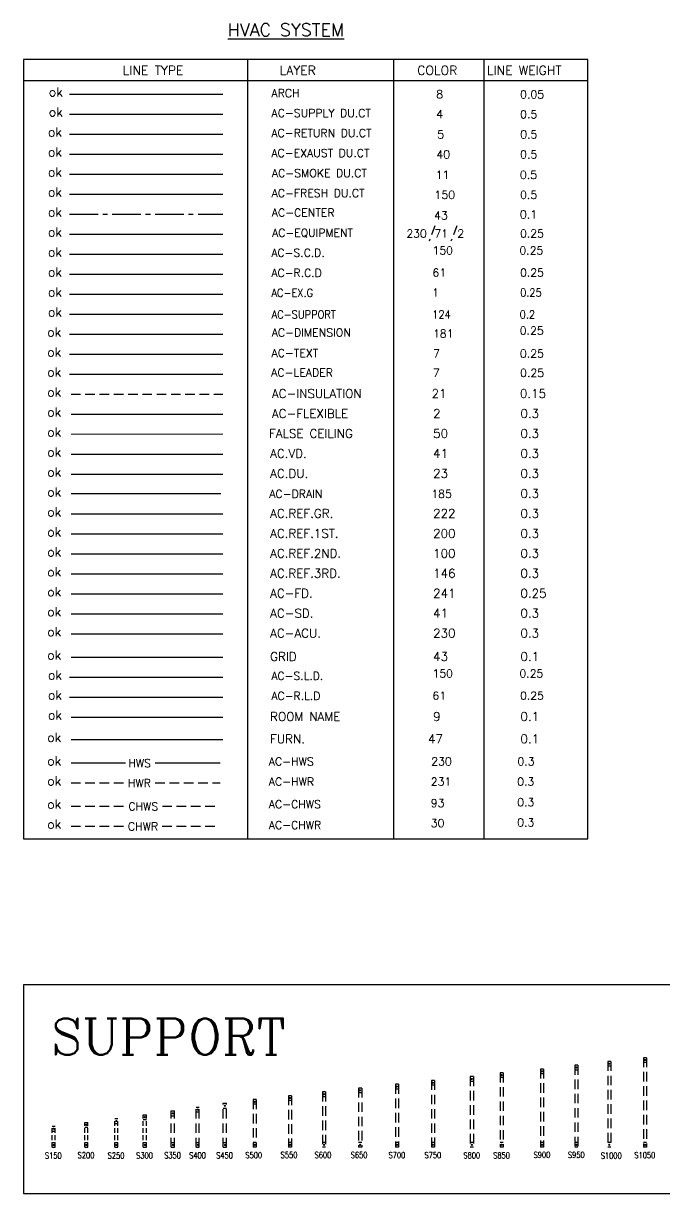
# Model space of a CAD drawing. Extents: x 462150 to 584251, y 35809 to 87318.
# Drawn here: x 534366 to 542781, y 69898 to 85248 of the extents above; entities that cross this region are included whole.
import ezdxf

# ---------------------------------------------------------------- set-up
doc = ezdxf.new("R2010")
doc.units = 0
doc.header["$LTSCALE"] = 500
doc.header["$MEASUREMENT"] = 0
for name, pattern in [('5.1.1 - MP-07 (Studio Details)$0$HIDDEN', [0.375, 0.25, -0.125]), ('CENTER2', [1.125, 0.75, -0.125, 0.125, -0.125]), ('DASHED2', [0.375, 0.25, -0.125]), ('HIDDEN', [0.375, 0.25, -0.125]), ('HIDDEN2', [4.7625, 3.175, -1.5875])]:
    doc.linetypes.add(name, pattern=pattern)
for name, color, linetype in [('AC-ACU.', 230, 'Continuous'), ('AC-CENTR', 43, 'CENTER2'), ('AC-CHWR', 30, 'DASHED2'), ('AC-CHWS', 93, 'DASHED2'), ('AC-DIMENSION', 181, 'Continuous'), ('AC-DRAIN', 185, 'Continuous'), ('AC-DUCT RETURN', 5, 'Continuous'), ('AC-EQUIPMENT', 230, 'Continuous'), ('AC-EX.G', 2, 'Continuous'), ('AC-EXAUST DUCT', 40, 'Continuous'), ('AC-FAN COIL', 230, 'Continuous'), ('AC-FD.', 241, 'Continuous'), ('AC-FLEXIBLE', 2, 'Continuous'), ('AC-FRESH DUCT', 150, 'Continuous'), ('AC-HWR', 231, '5.1.1 - MP-07 (Studio Details)$0$HIDDEN'), ('AC-HWS', 230, 'Continuous'), ('AC-INSULATION', 21, 'DASHED2'), ('AC-LEADER', 7, 'Continuous'), ('AC-R.C.D', 61, 'Continuous'), ('AC-S.C.D.', 150, 'Continuous'), ('AC-SMOKE DUCT', 11, 'Continuous'), ('AC-SUPPLY CELING DIFFUSER', 150, 'Continuous'), ('AC-SUPPLY DUCT', 4, 'Continuous'), ('AC-SUPPORT', 124, 'Continuous'), ('AC-TEXT', 7, 'Continuous'), ('AC.DU.', 23, 'Continuous'), ('AC.REF.1ST.', 200, 'Continuous'), ('AC.REF.2ND.', 100, 'Continuous'), ('AC.REF.3RD.', 146, 'Continuous'), ('AC.REF.GR.', 222, 'Continuous'), ('AC.S.D.', 41, 'Continuous'), ('AC.VD.', 41, 'Continuous'), ('arch', 8, 'Continuous'), ('FURN', 47, 'Continuous'), ('GRID', 43, 'Continuous'), ('M_DRAIN', 135, 'Continuous'), ('PL-W-TEXT', 7, 'Continuous'), ('ROOM NAME', 9, 'Continuous')]:
    doc.layers.add(name, color=color, linetype=linetype)
doc.layers.add('false ceiling', color=50, linetype='Continuous', lineweight=20)
doc.styles.add('ac', font='romant.shx', dxfattribs={"height": 0.2})
doc.styles.add('FF-LOOP', font='romanc.shx', dxfattribs={"height": 2})
doc.styles.add('PL-W-TEXT', font='romans.shx', dxfattribs={"height": 0.21})
doc.styles.add('ROMANS', font='romans.shx', dxfattribs={"width": 0.8, "height": 100})

# ---------------------------------------------------------------- blocks, each defined once
blk = doc.blocks.new('S200')
at = {"linetype": 'HIDDEN', "ltscale": 0.5}
for p, q in [((-40, 263), (0, 263)), ((-40, -63), (-40, 263)), ((-40, 200), (0, 200)), ((0, -63), (0, 263)), ((-40, 0), (0, 0)), ((-40, -63), (0, -63))]:
    blk.add_line(p, q, dxfattribs=at)
at = {"linetype": 'HIDDEN', "ltscale": 0.5, "const_width": 14.6}
for points in [[(-20, 224, 1), (-20, 238, 1)], [(-19, -26, -1), (-19, -40, -1)]]:
    blk.add_lwpolyline(points, format="xyb", close=True, dxfattribs=at)
blk = doc.blocks.new('S500')
at = {"layer": 'AC-SUPPORT', "linetype": 'HIDDEN2'}
for p, q in [((0, 563), (-40, 563)), ((0, 500), (-40, 500)), ((0, 0), (-40, 0)), ((0, -63), (-40, -63))]:
    blk.add_line(p, q, dxfattribs=at)
at = {"layer": 'AC-SUPPORT', "linetype": 'HIDDEN'}
for p, q in [((-40, 563), (-40, -63)), ((0, 563), (0, -63))]:
    blk.add_line(p, q, dxfattribs=at)
at = {"layer": 'AC-SUPPORT', "linetype": 'HIDDEN2', "const_width": 14.6}
for points in [[(-21, 526, -1), (-21, 540, -1)], [(-20, -24, 1), (-20, -38, 1)]]:
    blk.add_lwpolyline(points, format="xyb", close=True, dxfattribs=at)
blk = doc.blocks.new('S150')
at = {"linetype": 'HIDDEN', "ltscale": 0.5}
for p, q in [((-40, 213), (0, 213)), ((-40, -63), (-40, 213)), ((0, -63), (0, 213)), ((-40, 150), (0, 150)), ((-40, 0), (0, 0)), ((-40, -63), (0, -63))]:
    blk.add_line(p, q, dxfattribs=at)
at = {"linetype": 'HIDDEN', "ltscale": 0.5, "const_width": 14.6}
for points in [[(-20, 174, 1), (-20, 188, 1)], [(-19, -26, -1), (-19, -40, -1)]]:
    blk.add_lwpolyline(points, format="xyb", close=True, dxfattribs=at)
blk = doc.blocks.new('S250')
at = {"linetype": 'HIDDEN', "ltscale": 0.5}
for p, q in [((-40, 313), (0, 313)), ((-40, -63), (-40, 313)), ((0, -63), (0, 313)), ((-40, 250), (0, 250)), ((-40, 0), (0, 0)), ((-40, -63), (0, -63))]:
    blk.add_line(p, q, dxfattribs=at)
at = {"linetype": 'HIDDEN', "ltscale": 0.5, "const_width": 14.6}
for points in [[(-20, 274, 1), (-20, 288, 1)], [(-19, -26, -1), (-19, -40, -1)]]:
    blk.add_lwpolyline(points, format="xyb", close=True, dxfattribs=at)
blk = doc.blocks.new('S300')
at = {"linetype": 'HIDDEN', "ltscale": 0.5}
for p, q in [((-40, 363), (0, 363)), ((-40, -63), (-40, 363)), ((0, -63), (0, 363)), ((-40, 300), (0, 300)), ((-40, 0), (0, 0)), ((-40, -63), (0, -63))]:
    blk.add_line(p, q, dxfattribs=at)
at = {"linetype": 'HIDDEN', "ltscale": 0.5, "const_width": 14.6}
for points in [[(-20, 324, 1), (-20, 338, 1)], [(-19, -26, -1), (-19, -40, -1)]]:
    blk.add_lwpolyline(points, format="xyb", close=True, dxfattribs=at)
blk = doc.blocks.new('S350')
at = {"layer": 'AC-SUPPORT', "linetype": 'HIDDEN2'}
for p, q in [((-40, 413), (0, 413)), ((-40, 350), (0, 350)), ((-40, 0), (0, 0)), ((-40, -63), (0, -63))]:
    blk.add_line(p, q, dxfattribs=at)
at = {"layer": 'AC-SUPPORT', "linetype": 'HIDDEN'}
for p, q in [((-40, -63), (-40, 413)), ((0, -63), (0, 413))]:
    blk.add_line(p, q, dxfattribs=at)
at = {"layer": 'AC-SUPPORT', "linetype": 'HIDDEN2', "const_width": 14.6}
for points in [[(-20, 374, 1), (-20, 388, 1)], [(-19, -26, -1), (-19, -40, -1)]]:
    blk.add_lwpolyline(points, format="xyb", close=True, dxfattribs=at)
blk = doc.blocks.new('S400')
at = {"layer": 'AC-SUPPORT', "linetype": 'HIDDEN2'}
for p, q in [((-40, 463), (0, 463)), ((-40, 400), (0, 400)), ((-40, 0), (0, 0)), ((-40, -63), (0, -63))]:
    blk.add_line(p, q, dxfattribs=at)
at = {"layer": 'AC-SUPPORT', "linetype": 'HIDDEN'}
for p, q in [((-40, -63), (-40, 463)), ((0, -63), (0, 463))]:
    blk.add_line(p, q, dxfattribs=at)
at = {"layer": 'AC-SUPPORT', "linetype": 'HIDDEN2', "const_width": 14.6}
for points in [[(-20, 424, 1), (-20, 438, 1)], [(-19, -26, -1), (-19, -40, -1)]]:
    blk.add_lwpolyline(points, format="xyb", close=True, dxfattribs=at)
blk = doc.blocks.new('S450')
at = {"layer": 'AC-SUPPORT', "linetype": 'HIDDEN2'}
for p, q in [((-40, 513), (0, 513)), ((-40, 450), (0, 450)), ((-40, 0), (0, 0)), ((-40, -63), (0, -63))]:
    blk.add_line(p, q, dxfattribs=at)
at = {"layer": 'AC-SUPPORT', "linetype": 'HIDDEN'}
for p, q in [((-40, -63), (-40, 513)), ((0, -63), (0, 513))]:
    blk.add_line(p, q, dxfattribs=at)
at = {"layer": 'AC-SUPPORT', "linetype": 'HIDDEN2', "const_width": 14.6}
for points in [[(-20, 474, 1), (-20, 488, 1)], [(-19, -26, -1), (-19, -40, -1)]]:
    blk.add_lwpolyline(points, format="xyb", close=True, dxfattribs=at)
blk = doc.blocks.new('S550')
at = {"layer": 'AC-SUPPORT', "linetype": 'HIDDEN2'}
for p, q in [((0, 613), (-40, 613)), ((0, 550), (-40, 550)), ((0, 0), (-40, 0)), ((0, -63), (-40, -63))]:
    blk.add_line(p, q, dxfattribs=at)
at = {"layer": 'AC-SUPPORT', "linetype": 'HIDDEN'}
for p, q in [((-40, 613), (-40, -63)), ((0, 613), (0, -63))]:
    blk.add_line(p, q, dxfattribs=at)
at = {"layer": 'AC-SUPPORT', "linetype": 'HIDDEN2', "const_width": 14.6}
for points in [[(-21, 576, -1), (-21, 590, -1)], [(-20, -24, 1), (-20, -38, 1)]]:
    blk.add_lwpolyline(points, format="xyb", close=True, dxfattribs=at)
blk = doc.blocks.new('S600')
at = {"layer": 'AC-SUPPORT', "linetype": 'HIDDEN2'}
for p, q in [((0, 663), (-40, 663)), ((0, 600), (-40, 600)), ((0, 0), (-40, 0)), ((0, -63), (-40, -63))]:
    blk.add_line(p, q, dxfattribs=at)
at = {"layer": 'AC-SUPPORT', "linetype": 'HIDDEN'}
for p, q in [((-40, 663), (-40, -63)), ((0, 663), (0, -63))]:
    blk.add_line(p, q, dxfattribs=at)
at = {"layer": 'AC-SUPPORT', "linetype": 'HIDDEN2', "const_width": 14.6}
for points in [[(-21, 626, -1), (-21, 640, -1)], [(-20, -24, 1), (-20, -38, 1)]]:
    blk.add_lwpolyline(points, format="xyb", close=True, dxfattribs=at)
blk = doc.blocks.new('S650')
at = {"layer": 'AC-SUPPORT', "linetype": 'HIDDEN2'}
for p, q in [((0, 713), (-40, 713)), ((0, 650), (-40, 650)), ((0, 0), (-40, 0)), ((0, -63), (-40, -63))]:
    blk.add_line(p, q, dxfattribs=at)
at = {"layer": 'AC-SUPPORT', "linetype": 'HIDDEN'}
for p, q in [((-40, 713), (-40, -63)), ((0, 713), (0, -63))]:
    blk.add_line(p, q, dxfattribs=at)
at = {"layer": 'AC-SUPPORT', "linetype": 'HIDDEN2', "const_width": 14.6}
for points in [[(-21, 676, -1), (-21, 690, -1)], [(-20, -24, 1), (-20, -38, 1)]]:
    blk.add_lwpolyline(points, format="xyb", close=True, dxfattribs=at)
blk = doc.blocks.new('S700')
at = {"layer": 'AC-SUPPORT', "linetype": 'HIDDEN2'}
for p, q in [((0, 763), (-40, 763)), ((0, 700), (-40, 700)), ((0, 0), (-40, 0)), ((0, -63), (-40, -63))]:
    blk.add_line(p, q, dxfattribs=at)
at = {"layer": 'AC-SUPPORT', "linetype": 'HIDDEN'}
for p, q in [((-40, 763), (-40, -63)), ((0, 763), (0, -63))]:
    blk.add_line(p, q, dxfattribs=at)
at = {"layer": 'AC-SUPPORT', "linetype": 'HIDDEN2', "const_width": 14.6}
for points in [[(-21, 726, -1), (-21, 740, -1)], [(-20, -24, 1), (-20, -38, 1)]]:
    blk.add_lwpolyline(points, format="xyb", close=True, dxfattribs=at)
blk = doc.blocks.new('S750')
at = {"layer": 'AC-SUPPORT', "linetype": 'HIDDEN2'}
for p, q in [((0, 813), (-40, 813)), ((0, 750), (-40, 750)), ((0, 0), (-40, 0)), ((0, -63), (-40, -63))]:
    blk.add_line(p, q, dxfattribs=at)
at = {"layer": 'AC-SUPPORT', "linetype": 'HIDDEN'}
for p, q in [((-40, 813), (-40, -63)), ((0, 813), (0, -63))]:
    blk.add_line(p, q, dxfattribs=at)
at = {"layer": 'AC-SUPPORT', "linetype": 'HIDDEN2', "const_width": 14.6}
for points in [[(-21, 776, -1), (-21, 790, -1)], [(-20, -24, 1), (-20, -38, 1)]]:
    blk.add_lwpolyline(points, format="xyb", close=True, dxfattribs=at)
blk = doc.blocks.new('S800')
at = {"layer": 'AC-SUPPORT', "linetype": 'HIDDEN2'}
for p, q in [((0, 863), (-40, 863)), ((0, 800), (-40, 800)), ((0, 0), (-40, 0)), ((0, -63), (-40, -63))]:
    blk.add_line(p, q, dxfattribs=at)
at = {"layer": 'AC-SUPPORT', "linetype": 'HIDDEN'}
for p, q in [((-40, 863), (-40, -63)), ((0, 863), (0, -63))]:
    blk.add_line(p, q, dxfattribs=at)
at = {"layer": 'AC-SUPPORT', "linetype": 'HIDDEN2', "const_width": 14.6}
for points in [[(-21, 826, -1), (-21, 840, -1)], [(-20, -24, 1), (-20, -38, 1)]]:
    blk.add_lwpolyline(points, format="xyb", close=True, dxfattribs=at)
blk = doc.blocks.new('S900')
at = {"layer": 'AC-SUPPORT', "linetype": 'HIDDEN2'}
for p, q in [((0, 963), (-40, 963)), ((0, 900), (-40, 900)), ((0, 0), (-40, 0)), ((0, -63), (-40, -63))]:
    blk.add_line(p, q, dxfattribs=at)
at = {"layer": 'AC-SUPPORT', "linetype": 'HIDDEN'}
for p, q in [((-40, 963), (-40, -63)), ((0, 963), (0, -63))]:
    blk.add_line(p, q, dxfattribs=at)
at = {"layer": 'AC-SUPPORT', "linetype": 'HIDDEN2', "const_width": 14.6}
for points in [[(-21, 926, -1), (-21, 940, -1)], [(-20, -24, 1), (-20, -38, 1)]]:
    blk.add_lwpolyline(points, format="xyb", close=True, dxfattribs=at)
blk = doc.blocks.new('S950')
at = {"layer": 'AC-SUPPORT', "linetype": 'HIDDEN2'}
for p, q in [((0, 1013), (-40, 1013)), ((0, 950), (-40, 950)), ((0, 0), (-40, 0)), ((0, -63), (-40, -63))]:
    blk.add_line(p, q, dxfattribs=at)
at = {"layer": 'AC-SUPPORT', "linetype": 'HIDDEN'}
for p, q in [((-40, 1013), (-40, -63)), ((0, 1013), (0, -63))]:
    blk.add_line(p, q, dxfattribs=at)
at = {"layer": 'AC-SUPPORT', "linetype": 'HIDDEN2', "const_width": 14.6}
for points in [[(-21, 976, -1), (-21, 990, -1)], [(-20, -24, 1), (-20, -38, 1)]]:
    blk.add_lwpolyline(points, format="xyb", close=True, dxfattribs=at)
blk = doc.blocks.new('S1000')
at = {"layer": 'AC-SUPPORT', "linetype": 'HIDDEN2'}
for p, q in [((0, 1063), (-40, 1063)), ((0, 1000), (-40, 1000)), ((0, 0), (-40, 0)), ((0, -63), (-40, -63))]:
    blk.add_line(p, q, dxfattribs=at)
at = {"layer": 'AC-SUPPORT', "linetype": 'HIDDEN'}
for p, q in [((-40, 1063), (-40, -63)), ((0, 1063), (0, -63))]:
    blk.add_line(p, q, dxfattribs=at)
at = {"layer": 'AC-SUPPORT', "linetype": 'HIDDEN2', "const_width": 14.6}
for points in [[(-21, 1026, -1), (-21, 1040, -1)], [(-20, -24, 1), (-20, -38, 1)]]:
    blk.add_lwpolyline(points, format="xyb", close=True, dxfattribs=at)
blk = doc.blocks.new('S850')
at = {"layer": 'AC-SUPPORT', "linetype": 'HIDDEN2'}
for p, q in [((0, 913), (-40, 913)), ((0, 850), (-40, 850)), ((0, 0), (-40, 0)), ((0, -63), (-40, -63))]:
    blk.add_line(p, q, dxfattribs=at)
at = {"layer": 'AC-SUPPORT', "linetype": 'HIDDEN'}
for p, q in [((-40, 913), (-40, -63)), ((0, 913), (0, -63))]:
    blk.add_line(p, q, dxfattribs=at)
at = {"layer": 'AC-SUPPORT', "linetype": 'HIDDEN2', "const_width": 14.6}
for points in [[(-21, 876, -1), (-21, 890, -1)], [(-20, -24, 1), (-20, -38, 1)]]:
    blk.add_lwpolyline(points, format="xyb", close=True, dxfattribs=at)
blk = doc.blocks.new('S1050')
at = {"layer": 'AC-SUPPORT', "linetype": 'HIDDEN2'}
for p, q in [((0, 1113), (-40, 1113)), ((0, 1050), (-40, 1050)), ((0, 0), (-40, 0)), ((0, -63), (-40, -63))]:
    blk.add_line(p, q, dxfattribs=at)
at = {"layer": 'AC-SUPPORT', "linetype": 'HIDDEN'}
for p, q in [((-40, 1113), (-40, -63)), ((0, 1113), (0, -63))]:
    blk.add_line(p, q, dxfattribs=at)
at = {"layer": 'AC-SUPPORT', "linetype": 'HIDDEN2', "const_width": 14.6}
for points in [[(-21, 1076, -1), (-21, 1090, -1)], [(-20, -24, 1), (-20, -38, 1)]]:
    blk.add_lwpolyline(points, format="xyb", close=True, dxfattribs=at)

msp = doc.modelspace()

# ---------------------------------------------------------------- linework, layer by layer
for p, q in [((537308.4, 84773.6), (537308.4, 74551.4)), ((539224, 84773.6), (539224, 74551.4)), ((540408.1, 84773.6), (540408.1, 74551.4))]:
    msp.add_line(p, q)
msp.add_lwpolyline([(534366.3, 84773.6), (534366.3, 74551.4), (541773.8, 74551.4), (541773.8, 84773.6)])
msp.add_lwpolyline([(534366.3, 69898.1), (551648.3, 69898.1), (551648.3, 72634.6), (534366.3, 72634.6)], close=True)
at = {"layer": 'AC-ACU.', "color": 6}
msp.add_line((534991.1, 77240.9), (536984.2, 77240.9), dxfattribs=at)
at = {"layer": 'AC-CENTR', "linetype": 'CENTER2'}
msp.add_line((534970.4, 82746.9), (536982.7, 82746.9), dxfattribs=at)
at = {"layer": 'AC-CHWR', "color": 30}
for p, q in [((534991.3, 74717), (535731.9, 74717)), ((536189.4, 74717), (536922.5, 74717))]:
    msp.add_line(p, q, dxfattribs=at)
at = {"layer": 'AC-CHWS'}
for p, q in [((534991.3, 74979.5), (535737.2, 74979.5)), ((536189.7, 74979.5), (536931, 74979.5))]:
    msp.add_line(p, q, dxfattribs=at)
at = {"layer": 'AC-DIMENSION'}
msp.add_line((534970.4, 81171.9), (536984.2, 81171.9), dxfattribs=at)
at = {"layer": 'AC-DRAIN'}
msp.add_line((534992.7, 79079.7), (536955.4, 79079.7), dxfattribs=at)
at = {"layer": 'AC-DUCT RETURN'}
msp.add_line((534970.4, 83796.9), (536982.7, 83796.9), dxfattribs=at)
at = {"layer": 'AC-EQUIPMENT'}
msp.add_line((534970.4, 82484.4), (536984.2, 82484.4), dxfattribs=at)
at = {"layer": 'AC-EX.G'}
msp.add_line((534970.4, 81696.9), (536984.2, 81696.9), dxfattribs=at)
at = {"layer": 'AC-EXAUST DUCT'}
msp.add_line((534970.4, 83534.4), (536982.7, 83534.4), dxfattribs=at)
at = {"layer": 'AC-FD.'}
msp.add_line((534991.1, 77764.9), (536984.2, 77764.9), dxfattribs=at)
at = {"layer": 'AC-FLEXIBLE'}
msp.add_line((534991.1, 80122.9), (536984.2, 80122.9), dxfattribs=at)
at = {"layer": 'AC-FRESH DUCT'}
msp.add_line((534970.4, 83009.4), (536984.2, 83009.4), dxfattribs=at)
at = {"layer": 'AC-HWR'}
for p, q in [((534991.3, 75284.2), (535707.7, 75284.2)), ((536097.3, 75284.2), (536948.5, 75284.2))]:
    msp.add_line(p, q, dxfattribs=at)
at = {"layer": 'AC-HWS'}
for p, q in [((534991.3, 75546.7), (535707.7, 75546.7)), ((536097.3, 75546.7), (536948.5, 75546.7))]:
    msp.add_line(p, q, dxfattribs=at)
at = {"layer": 'AC-INSULATION', "color": 0}
for p, q in [((539766.7, 82593.7), (539691.5, 82390.5)), ((540052.3, 82593.7), (539977.1, 82390.5))]:
    msp.add_line(p, q, dxfattribs=at)
at = {"layer": 'AC-INSULATION'}
msp.add_line((534991.1, 80384.9), (536984.2, 80384.9), dxfattribs=at)
at = {"layer": 'AC-LEADER'}
msp.add_line((534970.4, 80646.9), (536984.2, 80646.9), dxfattribs=at)
at = {"layer": 'AC-R.C.D', "color": 61}
for p, q in [((534970.4, 81959.4), (536984.2, 81959.4)), ((534970.4, 76410.4), (536984.2, 76410.4))]:
    msp.add_line(p, q, dxfattribs=at)
at = {"layer": 'AC-S.C.D.'}
for p, q in [((534970.4, 82221.9), (536984.2, 82221.9)), ((534970.4, 76672.9), (536984.2, 76672.9))]:
    msp.add_line(p, q, dxfattribs=at)
at = {"layer": 'AC-SMOKE DUCT', "linetype": 'Continuous'}
msp.add_line((534970.4, 83271.9), (536984.2, 83271.9), dxfattribs=at)
at = {"layer": 'AC-SUPPLY DUCT'}
msp.add_line((534970.4, 84059.4), (536982.7, 84059.4), dxfattribs=at)
at = {"layer": 'AC-SUPPORT'}
msp.add_line((534970.4, 81434.4), (536984.2, 81434.4), dxfattribs=at)
at = {"layer": 'AC-TEXT'}
msp.add_line((534970.4, 80909.4), (536984.2, 80909.4), dxfattribs=at)
at = {"layer": 'AC.DU.'}
msp.add_line((534991.1, 79336.9), (536984.2, 79336.9), dxfattribs=at)
at = {"layer": 'AC.REF.1ST.'}
msp.add_line((534991.1, 78550.9), (536984.2, 78550.9), dxfattribs=at)
at = {"layer": 'AC.REF.2ND.'}
msp.add_line((534991.1, 78288.9), (536984.2, 78288.9), dxfattribs=at)
at = {"layer": 'AC.REF.3RD.'}
msp.add_line((534991.1, 78026.9), (536984.2, 78026.9), dxfattribs=at)
at = {"layer": 'AC.REF.GR.'}
msp.add_line((534991.1, 78812.9), (536984.2, 78812.9), dxfattribs=at)
at = {"layer": 'AC.S.D.'}
msp.add_line((534991.1, 77502.9), (536984.2, 77502.9), dxfattribs=at)
at = {"layer": 'AC.VD.'}
msp.add_line((534991.1, 79598.9), (536984.2, 79598.9), dxfattribs=at)
at = {"layer": 'arch'}
msp.add_line((534970.4, 84320.6), (536982.7, 84320.6), dxfattribs=at)
at = {"layer": 'false ceiling'}
msp.add_line((534991.1, 79860.9), (536984.2, 79860.9), dxfattribs=at)
at = {"layer": 'FURN'}
msp.add_line((534991.3, 75855.3), (536984.4, 75855.3), dxfattribs=at)
at = {"layer": 'GRID'}
msp.add_line((534991.1, 76934.9), (536984.2, 76934.9), dxfattribs=at)
at = {"layer": 'PL-W-TEXT'}
for p, q in [((541773.8, 84773.6), (534366.3, 84773.6)), ((541773.8, 84495.3), (534366.3, 84495.3))]:
    msp.add_line(p, q, dxfattribs=at)
at = {"layer": 'ROOM NAME'}
msp.add_line((534991.1, 76147.9), (536984.2, 76147.9), dxfattribs=at)

# ---------------------------------------------------------------- block references
at = {"layer": 'AC-SUPPORT'}
for name, p in [('S900', (541192.2, 70569.2)), ('S950', (541642.7, 70569.2)), ('S1000', (542073.7, 70569.2)), ('S1050', (542545, 70568.1)), ('S750', (539760.2, 70569.2)), ('S800', (540271.2, 70569.2)), ('S850', (540662, 70569.2)), ('S600', (538331.2, 70569.2)), ('S650', (538805.6, 70569.2)), ('S700', (539288.5, 70569.2)), ('S450', (537029.9, 70569.2)), ('S500', (537422.3, 70569.2)), ('S550', (537885.7, 70569.2)), ('S300', (535979.7, 70569.2)), ('S350', (536347.4, 70569.2)), ('S400', (536675, 70569.2)), ('S150', (534783.1, 70569.2)), ('S200', (535212.1, 70569.2)), ('S250', (535606, 70569.2))]:
    msp.add_blockref(name, p, dxfattribs=at)

# ---------------------------------------------------------------- texts
at = {"layer": 'AC-ACU.', "color": 6, "style": 'PL-W-TEXT'}
for s, p in [('AC-ACU.', (537604.4, 77191)), ('230', (539742.8, 77191)), ('0.3', (540887.8, 77191))]:
    msp.add_text(s, height=114.4, dxfattribs=at).set_placement(p)
at = {"layer": 'AC-CENTR', "style": 'PL-W-TEXT'}
for s, p in [('AC-CENTER', (537625.9, 82713.4)), ('43', (539755.1, 82676.7)), ('0.1', (540882.2, 82689.7))]:
    msp.add_text(s, height=105, dxfattribs=at).set_placement(p)
at = {"layer": 'AC-CHWR', "color": 30, "style": 'PL-W-TEXT'}
for s, p in [('CHWR', (535738.1, 74662.2)), ('AC-CHWR', (537586.6, 74679.5))]:
    msp.add_text(s, height=105, dxfattribs=at).set_placement(p)
at = {"layer": 'AC-CHWR', "style": 'PL-W-TEXT'}
for s, p in [('30', (539712, 74704.5)), ('0.3', (540846, 74715))]:
    msp.add_text(s, height=105, dxfattribs=at).set_placement(p)
at = {"layer": 'AC-CHWS', "style": 'PL-W-TEXT'}
for s, p in [('93', (539712, 74968.5)), ('0.3', (540846, 74979)), ('CHWS', (535743.5, 74924.7)), ('AC-CHWS', (537586.6, 74953.4))]:
    msp.add_text(s, height=105, dxfattribs=at).set_placement(p)
at = {"layer": 'AC-DIMENSION', "style": 'PL-W-TEXT'}
for s, p in [('AC-DIMENSION', (537624.5, 81140)), ('181', (539741, 81126.7)), ('0.25', (540879.3, 81165.6))]:
    msp.add_text(s, height=105, dxfattribs=at).set_placement(p)
at = {"layer": 'AC-DRAIN', "style": 'PL-W-TEXT'}
for s, p in [('AC-DRAIN', (537593.4, 79024)), ('185', (539718.8, 79024))]:
    msp.add_text(s, height=105, dxfattribs=at).set_placement(p)
at = {"layer": 'AC-DUCT RETURN', "style": 'PL-W-TEXT'}
for s, p in [('AC-RETURN DU.CT ', (537620.8, 83757.7)), ('5', (539796.5, 83739.7)), ('0.5', (540885.7, 83739.7))]:
    msp.add_text(s, height=105, dxfattribs=at).set_placement(p)
at = {"layer": 'AC-EQUIPMENT', "style": 'PL-W-TEXT'}
for s, p in [('AC-EQUIPMENT', (537630.6, 82448.8)), ('230', (539392.1, 82439.2)), ('0.25', (540883.7, 82439.2))]:
    msp.add_text(s, height=104, dxfattribs=at).set_placement(p)
at = {"layer": 'AC-EX.G', "style": 'PL-W-TEXT', "width": 0.9}
for s, p in [('AC-EX.G', (537621.5, 81661.5)), ('1', (539732.8, 81664.6)), ('0.25', (540884.3, 81664.6))]:
    msp.add_text(s, height=105, dxfattribs=at).set_placement(p)
at = {"layer": 'AC-EXAUST DUCT', "style": 'PL-W-TEXT'}
for s, p in [('AC-EXAUST DU.CT ', (537620.8, 83495.2)), ('40', (539785.5, 83477.2)), ('0.5', (540884.4, 83477.2))]:
    msp.add_text(s, height=105, dxfattribs=at).set_placement(p)
at = {"layer": 'AC-FAN COIL', "color": 71, "style": 'PL-W-TEXT'}
msp.add_text('71', height=104, dxfattribs=at).set_placement((539760.6, 82439.2))
at = {"layer": 'AC-FAN COIL', "color": 2, "style": 'PL-W-TEXT'}
msp.add_text('2', height=104, dxfattribs=at).set_placement((540060, 82439.2))
at = {"layer": 'AC-FD.', "style": 'PL-W-TEXT'}
for s, p in [('AC-FD.', (537604.4, 77715)), ('241', (539742.8, 77715)), ('0.25', (540887.8, 77715))]:
    msp.add_text(s, height=114.4, dxfattribs=at).set_placement(p)
at = {"layer": 'AC-FLEXIBLE', "style": 'PL-W-TEXT'}
for s, p in [('AC-FLEXIBLE', (537628.2, 80073)), ('2', (539742.8, 80073)), ('0.3', (540887.8, 80073))]:
    msp.add_text(s, height=114.4, dxfattribs=at).set_placement(p)
at = {"layer": 'AC-FRESH DUCT', "style": 'PL-W-TEXT'}
for s, p in [('AC-FRESH DU.CT', (537624.1, 82969.5)), ('150', (539761, 82946.5)), ('0.5', (540883.3, 82946.5))]:
    msp.add_text(s, height=105, dxfattribs=at).set_placement(p)
at = {"layer": 'AC-HWR', "style": 'PL-W-TEXT'}
for s, p in [('HWR', (535738.1, 75229.4)), ('AC-HWR', (537586.6, 75249.6)), ('231', (539712, 75249.6)), ('0.3', (540846, 75249.6))]:
    msp.add_text(s, height=105, dxfattribs=at).set_placement(p)
at = {"layer": 'AC-HWS', "style": 'PL-W-TEXT'}
for s, p in [('HWS', (535743.5, 75492)), ('AC-HWS', (537586.6, 75514.1)), ('230', (539717.7, 75514.1)), ('0.3', (540848.6, 75514.1))]:
    msp.add_text(s, height=105, dxfattribs=at).set_placement(p)
at = {"layer": 'AC-INSULATION', "style": 'PL-W-TEXT'}
for s, p in [('AC-INSULATION', (537628.2, 80335)), ('21', (539723, 80335)), ('0.15', (540882.3, 80335))]:
    msp.add_text(s, height=114.4, dxfattribs=at).set_placement(p)
at = {"layer": 'AC-LEADER', "style": 'PL-W-TEXT'}
for s, p in [('AC-LEADER', (537617.9, 80615)), ('7', (539739.9, 80611.1)), ('0.25', (540884.2, 80611.1))]:
    msp.add_text(s, height=105, dxfattribs=at).set_placement(p)
at = {"layer": 'AC-R.C.D', "color": 61, "style": 'PL-W-TEXT'}
for s, p in [('AC-R.C.D', (537621.5, 81924)), ('61', (539735.1, 81927.1)), ('0.25', (540884.3, 81927.1)), ('AC-R.L.D', (537621.5, 76375)), ('61', (539735.1, 76378.1)), ('0.25', (540884.3, 76378.1))]:
    msp.add_text(s, height=104, dxfattribs=at).set_placement(p)
at = {"layer": 'AC-S.C.D.', "style": 'PL-W-TEXT'}
for s, p in [('AC-S.C.D.', (537620.6, 82186.5)), ('150', (539736.1, 82217.5)), ('0.25', (540876.5, 82217.5)), ('150', (539736.1, 76668.5)), ('0.25', (540876.5, 76668.5)), ('AC-S.L.D.', (537620.6, 76637.5))]:
    msp.add_text(s, height=104, dxfattribs=at).set_placement(p)
at = {"layer": 'AC-SMOKE DUCT', "linetype": 'Continuous', "style": 'PL-W-TEXT'}
for s, p in [('AC-SMOKE DU.CT', (537627.4, 83231.4)), ('11', (539776.8, 83209)), ('0.5', (540881.9, 83209))]:
    msp.add_text(s, height=105, dxfattribs=at).set_placement(p)
at = {"layer": 'AC-SUPPLY CELING DIFFUSER', "color": 0, "style": 'ac'}
msp.add_text('%%UHVAC SYSTEM', height=168, dxfattribs=at).set_placement((537048.4, 85080))
at = {"layer": 'AC-SUPPLY DUCT', "style": 'PL-W-TEXT'}
for s, p in [('AC-SUPPLY DU.CT ', (537622, 84019.2)), ('4', (539784, 84005.6)), ('0.5', (540884.4, 84002.2))]:
    msp.add_text(s, height=105, dxfattribs=at).set_placement(p)
at = {"layer": 'AC-SUPPORT', "style": 'PL-W-TEXT', "width": 0.9}
for s, p in [('AC-SUPPORT', (537623.4, 81377.2)), ('124', (539731.3, 81377.2)), ('0.2', (540879.3, 81377.2))]:
    msp.add_text(s, height=105, dxfattribs=at).set_placement(p)
at = {"layer": 'AC-TEXT', "style": 'PL-W-TEXT'}
for s, p in [('AC-TEXT', (537622.7, 80872)), ('7', (539741, 80864.2)), ('0.25', (540882, 80864.2))]:
    msp.add_text(s, height=105, dxfattribs=at).set_placement(p)
at = {"layer": 'AC-TEXT', "style": 'ROMANS', "width": 0.8}
for s, p in [('S150', (534649.2, 70356.6, 0)), ('S200', (535078.3, 70361.2, 0)), ('S250', (535472.2, 70356.6, 0)), ('S300', (535845.9, 70357.8, 0)), ('S350', (536213.6, 70359.4, 0)), ('S400', (536541.2, 70359, 0)), ('S450', (536896.1, 70359, 0)), ('S500', (537278.8, 70361.6, 0)), ('S550', (537742.2, 70364.8, 0)), ('S600', (538187.7, 70364.8, 0)), ('S650', (538662.2, 70364.8, 0)), ('S700', (539157.8, 70362.5, 0)), ('S750', (539629.5, 70362.5, 0)), ('S800', (540140.5, 70358.7, 0)), ('S850', (540531.3, 70358.7, 0)), ('S900', (541061.5, 70366.2, 0)), ('S950', (541512, 70366.2, 0)), ('S1000', (541943, 70356.2, 0)), ('S1050', (542383.6, 70361.9))]:
    msp.add_text(s, height=80, dxfattribs=at).set_placement(p)
at = {"layer": 'AC.DU.', "style": 'PL-W-TEXT'}
for s, p in [('AC.DU.', (537604.4, 79287)), ('23', (539742.8, 79287)), ('0.3', (540887.8, 79287))]:
    msp.add_text(s, height=114.4, dxfattribs=at).set_placement(p)
at = {"layer": 'AC.REF.1ST.', "style": 'PL-W-TEXT'}
for s, p in [('AC.REF.1ST.', (537604.4, 78501)), ('200', (539742.8, 78501)), ('0.3', (540887.8, 78501))]:
    msp.add_text(s, height=114.4, dxfattribs=at).set_placement(p)
at = {"layer": 'AC.REF.2ND.', "style": 'PL-W-TEXT'}
for s, p in [('AC.REF.2ND.', (537604.4, 78239)), ('100', (539742.8, 78239)), ('0.3', (540887.8, 78239))]:
    msp.add_text(s, height=114.4, dxfattribs=at).set_placement(p)
at = {"layer": 'AC.REF.3RD.', "style": 'PL-W-TEXT'}
for s, p in [('AC.REF.3RD.', (537604.4, 77977)), ('146', (539742.8, 77977)), ('0.3', (540887.8, 77977))]:
    msp.add_text(s, height=114.4, dxfattribs=at).set_placement(p)
at = {"layer": 'AC.REF.GR.', "style": 'PL-W-TEXT'}
for s, p in [('AC.REF.GR.', (537604.4, 78763)), ('222', (539742.8, 78763)), ('0.3', (540887.8, 78763))]:
    msp.add_text(s, height=114.4, dxfattribs=at).set_placement(p)
at = {"layer": 'AC.S.D.', "style": 'PL-W-TEXT'}
for s, p in [('AC-SD.', (537604.4, 77453)), ('41', (539742.8, 77453)), ('0.3', (540887.8, 77453))]:
    msp.add_text(s, height=114.4, dxfattribs=at).set_placement(p)
at = {"layer": 'AC.VD.', "style": 'PL-W-TEXT'}
for s, p in [('AC.VD.', (537604.4, 79549)), ('41', (539742.8, 79549)), ('0.3', (540887.8, 79549))]:
    msp.add_text(s, height=114.4, dxfattribs=at).set_placement(p)
at = {"layer": 'arch', "style": 'PL-W-TEXT'}
for s, p in [('ARCH', (537622, 84280.4)), ('8', (539784, 84266.9)), ('0.05', (540884.4, 84263.5))]:
    msp.add_text(s, height=105, dxfattribs=at).set_placement(p)
at = {"layer": 'false ceiling', "style": 'PL-W-TEXT'}
for s, p in [(' FALSE CEILING', (537513, 79811)), ('50', (539742.8, 79811)), ('0.3', (540887.8, 79811))]:
    msp.add_text(s, height=114.4, dxfattribs=at).set_placement(p)
at = {"layer": 'FURN', "style": 'PL-W-TEXT'}
for s, p in [('FURN.', (537604.6, 75805.4)), ('47', (539675.6, 75805.4)), ('0.1', (540888.1, 75805.4))]:
    msp.add_text(s, height=114.4, dxfattribs=at).set_placement(p)
at = {"layer": 'GRID', "style": 'PL-W-TEXT'}
for s, p in [('GRID', (537604.4, 76885.1)), ('43', (539742.8, 76885.1)), ('0.1', (540887.8, 76885.1))]:
    msp.add_text(s, height=114.4, dxfattribs=at).set_placement(p)
at = {"layer": 'M_DRAIN', "style": 'PL-W-TEXT'}
msp.add_text('0.3', height=114.4, dxfattribs=at).set_placement((540887.8, 79025))
at = {"layer": 'PL-W-TEXT', "style": 'FF-LOOP'}
for s, height, p in [('LINE TYPE', 119.07, (535670.2, 84572.4)), ('LAYER', 119.07, (537729.7, 84572.4)), ('COLOR', 119.07, (539534.4, 84572.4)), ('LINE WEIGHT', 119.07, (540449, 84572.4)), ('ok', 119.07, (534699.7, 84290.2)), ('ok', 119.07, (534699.7, 84027.7)), ('ok', 119.07, (534688.8, 83765.2)), ('ok', 119.07, (534688.8, 83502.7)), ('ok', 119.07, (534688.8, 83240.2)), ('ok', 119.07, (534688.8, 82977.7)), ('ok', 119.07, (534688.8, 82715.2)), ('ok', 119.07, (534688.8, 82452.7)), ('ok', 119.07, (534688.8, 82190.2)), ('ok', 119.07, (534688.8, 81927.7)), ('ok', 119.07, (534688.8, 81665.2)), ('ok', 119.07, (534688.8, 81402.7)), ('ok', 119.07, (534679.3, 81140.2)), ('ok', 119.07, (534679.3, 80877.7)), ('ok', 119.07, (534679.3, 80615.2)), ('ok', 119.07, (534679.3, 80353.2)), ('ok', 119.07, (534679.3, 80091.2)), ('ok', 119.07, (534679.3, 79829.2)), ('ok', 119.07, (534679.3, 79567.2)), ('ok', 119.07, (534679.3, 79305.2)), ('ok', 119.07, (534679.3, 79043.2)), ('ok', 119.07, (534679.3, 78781.2)), ('ok', 119.07, (534679.3, 78519.2)), ('ok', 119.07, (534679.3, 78257.2)), ('ok', 119.07, (534679.3, 77995.2)), ('ok', 119.07, (534679.3, 77733.2)), ('ok', 119.07, (534679.3, 77471.2)), ('ok', 119.07, (534679.3, 77209.2)), ('ok', 119.07, (534679.3, 76903.2)), ('ok', 119.07, (534688.8, 76641.2)), ('ok', 119.07, (534688.8, 76378.7)), ('ok', 119.07, (534688.8, 76116.2)), ('ok', 119.07, (534679.5, 75823.6)), ('ok', 119.07, (534679.5, 75515)), ('ok', 119.07, (534679.5, 75252.5)), ('ok', 119.07, (534679.5, 74947.8)), ('ok', 119.07, (534679.5, 74685.3)), ('SUPPORT', 476.28, (534729.5, 71719.3, 0))]:
    msp.add_text(s, height=height, dxfattribs=at).set_placement(p)
at = {"layer": 'ROOM NAME', "style": 'PL-W-TEXT'}
for s, p in [('ROOM NAME', (537604.4, 76098.1)), ('9', (539742.8, 76098.1)), ('0.1', (540887.8, 76098.1))]:
    msp.add_text(s, height=114.4, dxfattribs=at).set_placement(p)

doc.saveas('drawing.dxf')
